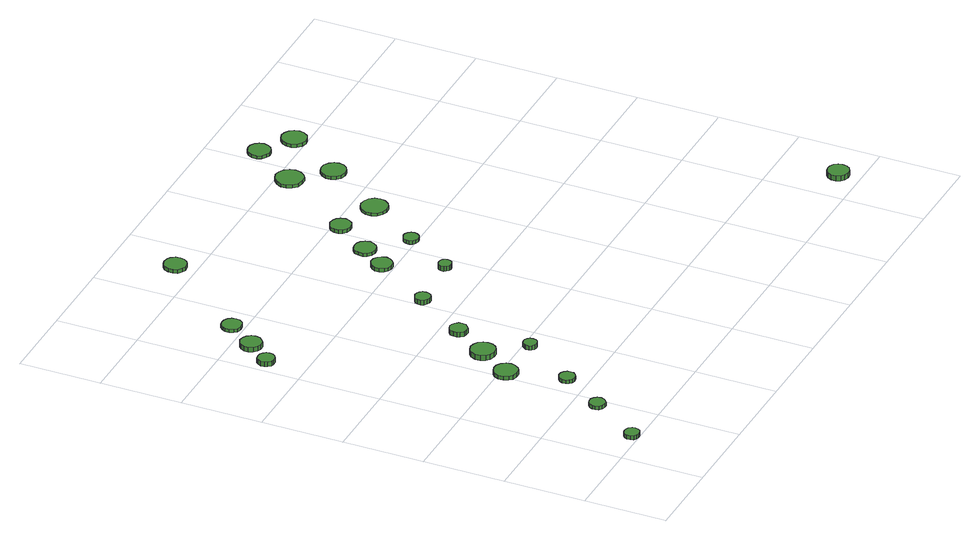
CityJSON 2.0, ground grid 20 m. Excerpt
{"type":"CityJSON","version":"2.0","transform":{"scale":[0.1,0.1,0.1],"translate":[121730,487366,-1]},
"CityObjects":{
"tree1":{"type":"SolitaryVegetationObject","attributes":{"function":"something"},"geometry":[{"type":"MultiSurface","lod":"1","boundaries":[[[0,1,2,3,4,5,6,7,8,9,10,11,12,13,14]],[[15,16,17,18,19,20,21,22,23,24,25,26,27,28,29]],[[0,29,28,1]],[[1,28,27,2]],[[2,27,26,3]],[[3,26,25,4]],[[4,25,24,5]],[[5,24,23,6]],[[6,23,22,7]],[[7,22,21,8]],[[8,21,20,9]],[[9,20,19,10]],[[10,19,18,11]],[[11,18,17,12]],[[12,17,16,13]],[[13,16,15,14]],[[14,15,29,0]]]}]},
"tree2":{"type":"SolitaryVegetationObject","attributes":{"function":"something"},"geometry":[{"type":"MultiSurface","lod":"1","boundaries":[[[30,31,32,33,34,35,36,37,38,39,40,41,42,43,44]],[[45,46,47,48,49,50,51,52,53,54,55,56,57,58,59]],[[30,59,58,31]],[[31,58,57,32]],[[32,57,56,33]],[[33,56,55,34]],[[34,55,54,35]],[[35,54,53,36]],[[36,53,52,37]],[[37,52,51,38]],[[38,51,50,39]],[[39,50,49,40]],[[40,49,48,41]],[[41,48,47,42]],[[42,47,46,43]],[[43,46,45,44]],[[44,45,59,30]]]}]},
"tree3":{"type":"SolitaryVegetationObject","attributes":{"function":"something"},"geometry":[{"type":"MultiSurface","lod":"1","boundaries":[[[60,61,62,63,64,65,66,67,68,69,70,71,72,73,74]],[[75,76,77,78,79,80,81,82,83,84,85,86,87,88,89]],[[60,89,88,61]],[[61,88,87,62]],[[62,87,86,63]],[[63,86,85,64]],[[64,85,84,65]],[[65,84,83,66]],[[66,83,82,67]],[[67,82,81,68]],[[68,81,80,69]],[[69,80,79,70]],[[70,79,78,71]],[[71,78,77,72]],[[72,77,76,73]],[[73,76,75,74]],[[74,75,89,60]]]}]},
"tree4":{"type":"SolitaryVegetationObject","attributes":{"function":"something"},"geometry":[{"type":"MultiSurface","lod":"1","boundaries":[[[90,91,92,93,94,95,96,97,98,99,100,101,102,103,104]],[[105,106,107,108,109,110,111,112,113,114,115,116,117,118,119]],[[90,119,118,91]],[[91,118,117,92]],[[92,117,116,93]],[[93,116,115,94]],[[94,115,114,95]],[[95,114,113,96]],[[96,113,112,97]],[[97,112,111,98]],[[98,111,110,99]],[[99,110,109,100]],[[100,109,108,101]],[[101,108,107,102]],[[102,107,106,103]],[[103,106,105,104]],[[104,105,119,90]]]}]},
"tree5":{"type":"SolitaryVegetationObject","attributes":{"function":"something"},"geometry":[{"type":"MultiSurface","lod":"1","boundaries":[[[120,121,122,123,124,125,126,127,128,129,130,131,132,133,134]],[[135,136,137,138,139,140,141,142,143,144,145,146,147,148,149]],[[120,149,148,121]],[[121,148,147,122]],[[122,147,146,123]],[[123,146,145,124]],[[124,145,144,125]],[[125,144,143,126]],[[126,143,142,127]],[[127,142,141,128]],[[128,141,140,129]],[[129,140,139,130]],[[130,139,138,131]],[[131,138,137,132]],[[132,137,136,133]],[[133,136,135,134]],[[134,135,149,120]]]}]},
"tree6":{"type":"SolitaryVegetationObject","attributes":{"function":"something"},"geometry":[{"type":"MultiSurface","lod":"1","boundaries":[[[150,151,152,153,154,155,156,157,158,159,160,161,162,163,164]],[[165,166,167,168,169,170,171,172,173,174,175,176,177,178,179]],[[150,179,178,151]],[[151,178,177,152]],[[152,177,176,153]],[[153,176,175,154]],[[154,175,174,155]],[[155,174,173,156]],[[156,173,172,157]],[[157,172,171,158]],[[158,171,170,159]],[[159,170,169,160]],[[160,169,168,161]],[[161,168,167,162]],[[162,167,166,163]],[[163,166,165,164]],[[164,165,179,150]]]}]},
"tree7":{"type":"SolitaryVegetationObject","attributes":{"function":"something"},"geometry":[{"type":"MultiSurface","lod":"1","boundaries":[[[180,181,182,183,184,185,186,187,188,189,190,191,192,193,194]],[[195,196,197,198,199,200,201,202,203,204,205,206,207,208,209]],[[180,209,208,181]],[[181,208,207,182]],[[182,207,206,183]],[[183,206,205,184]],[[184,205,204,185]],[[185,204,203,186]],[[186,203,202,187]],[[187,202,201,188]],[[188,201,200,189]],[[189,200,199,190]],[[190,199,198,191]],[[191,198,197,192]],[[192,197,196,193]],[[193,196,195,194]],[[194,195,209,180]]]}]},
"tree8":{"type":"SolitaryVegetationObject","attributes":{"function":"something"},"geometry":[{"type":"MultiSurface","lod":"1","boundaries":[[[210,211,212,213,214,215,216,217,218,219,220,221,222,223,224]],[[225,226,227,228,229,230,231,232,233,234,235,236,237,238,239]],[[210,239,238,211]],[[211,238,237,212]],[[212,237,236,213]],[[213,236,235,214]],[[214,235,234,215]],[[215,234,233,216]],[[216,233,232,217]],[[217,232,231,218]],[[218,231,230,219]],[[219,230,229,220]],[[220,229,228,221]],[[221,228,227,222]],[[222,227,226,223]],[[223,226,225,224]],[[224,225,239,210]]]}]},
"tree9":{"type":"SolitaryVegetationObject","attributes":{"function":"something"},"geometry":[{"type":"MultiSurface","lod":"1","boundaries":[[[240,241,242,243,244,245,246,247,248,249,250,251,252,253,254]],[[255,256,257,258,259,260,261,262,263,264,265,266,267,268,269]],[[240,269,268,241]],[[241,268,267,242]],[[242,267,266,243]],[[243,266,265,244]],[[244,265,264,245]],[[245,264,263,246]],[[246,263,262,247]],[[247,262,261,248]],[[248,261,260,249]],[[249,260,259,250]],[[250,259,258,251]],[[251,258,257,252]],[[252,257,256,253]],[[253,256,255,254]],[[254,255,269,240]]]}]},
"tree10":{"type":"SolitaryVegetationObject","attributes":{"function":"something"},"geometry":[{"type":"MultiSurface","lod":"1","boundaries":[[[270,271,272,273,274,275,276,277,278,279,280,281,282,283,284]],[[285,286,287,288,289,290,291,292,293,294,295,296,297,298,299]],[[270,299,298,271]],[[271,298,297,272]],[[272,297,296,273]],[[273,296,295,274]],[[274,295,294,275]],[[275,294,293,276]],[[276,293,292,277]],[[277,292,291,278]],[[278,291,290,279]],[[279,290,289,280]],[[280,289,288,281]],[[281,288,287,282]],[[282,287,286,283]],[[283,286,285,284]],[[284,285,299,270]]]}]},
"tree11":{"type":"SolitaryVegetationObject","attributes":{"function":"something"},"geometry":[{"type":"MultiSurface","lod":"1","boundaries":[[[300,301,302,303,304,305,306,307,308,309,310,311,312,313,314]],[[315,316,317,318,319,320,321,322,323,324,325,326,327,328,329]],[[300,329,328,301]],[[301,328,327,302]],[[302,327,326,303]],[[303,326,325,304]],[[304,325,324,305]],[[305,324,323,306]],[[306,323,322,307]],[[307,322,321,308]],[[308,321,320,309]],[[309,320,319,310]],[[310,319,318,311]],[[311,318,317,312]],[[312,317,316,313]],[[313,316,315,314]],[[314,315,329,300]]]}]},
"tree12":{"type":"SolitaryVegetationObject","attributes":{"function":"something"},"geometry":[{"type":"MultiSurface","lod":"1","boundaries":[[[330,331,332,333,334,335,336,337,338,339,340,341,342,343,344]],[[345,346,347,348,349,350,351,352,353,354,355,356,357,358,359]],[[330,359,358,331]],[[331,358,357,332]],[[332,357,356,333]],[[333,356,355,334]],[[334,355,354,335]],[[335,354,353,336]],[[336,353,352,337]],[[337,352,351,338]],[[338,351,350,339]],[[339,350,349,340]],[[340,349,348,341]],[[341,348,347,342]],[[342,347,346,343]],[[343,346,345,344]],[[344,345,359,330]]]}]},
"tree13":{"type":"SolitaryVegetationObject","attributes":{"function":"something"},"geometry":[{"type":"MultiSurface","lod":"1","boundaries":[[[360,361,362,363,364,365,366,367,368,369,370,371,372,373,374]],[[375,376,377,378,379,380,381,382,383,384,385,386,387,388,389]],[[360,389,388,361]],[[361,388,387,362]],[[362,387,386,363]],[[363,386,385,364]],[[364,385,384,365]],[[365,384,383,366]],[[366,383,382,367]],[[367,382,381,368]],[[368,381,380,369]],[[369,380,379,370]],[[370,379,378,371]],[[371,378,377,372]],[[372,377,376,373]],[[373,376,375,374]],[[374,375,389,360]]]}]},
"tree14":{"type":"SolitaryVegetationObject","attributes":{"function":"something"},"geometry":[{"type":"MultiSurface","lod":"1","boundaries":[[[390,391,392,393,394,395,396,397,398,399,400,401,402,403,404]],[[405,406,407,408,409,410,411,412,413,414,415,416,417,418,419]],[[390,419,418,391]],[[391,418,417,392]],[[392,417,416,393]],[[393,416,415,394]],[[394,415,414,395]],[[395,414,413,396]],[[396,413,412,397]],[[397,412,411,398]],[[398,411,410,399]],[[399,410,409,400]],[[400,409,408,401]],[[401,408,407,402]],[[402,407,406,403]],[[403,406,405,404]],[[404,405,419,390]]]}]},
"tree15":{"type":"SolitaryVegetationObject","attributes":{"function":"something"},"geometry":[{"type":"MultiSurface","lod":"1","boundaries":[[[420,421,422,423,424,425,426,427,428,429,430,431,432,433,434]],[[435,436,437,438,439,440,441,442,443,444,445,446,447,448,449]],[[420,449,448,421]],[[421,448,447,422]],[[422,447,446,423]],[[423,446,445,424]],[[424,445,444,425]],[[425,444,443,426]],[[426,443,442,427]],[[427,442,441,428]],[[428,441,440,429]],[[429,440,439,430]],[[430,439,438,431]],[[431,438,437,432]],[[432,437,436,433]],[[433,436,435,434]],[[434,435,449,420]]]}]},
"tree16":{"type":"SolitaryVegetationObject","attributes":{"function":"something"},"geometry":[{"type":"MultiSurface","lod":"1","boundaries":[[[450,451,452,453,454,455,456,457,458,459,460,461,462,463,464]],[[465,466,467,468,469,470,471,472,473,474,475,476,477,478,479]],[[450,479,478,451]],[[451,478,477,452]],[[452,477,476,453]],[[453,476,475,454]],[[454,475,474,455]],[[455,474,473,456]],[[456,473,472,457]],[[457,472,471,458]],[[458,471,470,459]],[[459,470,469,460]],[[460,469,468,461]],[[461,468,467,462]],[[462,467,466,463]],[[463,466,465,464]],[[464,465,479,450]]]}]},
"tree17":{"type":"SolitaryVegetationObject","attributes":{"function":"something"},"geometry":[{"type":"MultiSurface","lod":"1","boundaries":[[[480,481,482,483,484,485,486,487,488,489,490,491,492,493,494]],[[495,496,497,498,499,500,501,502,503,504,505,506,507,508,509]],[[480,509,508,481]],[[481,508,507,482]],[[482,507,506,483]],[[483,506,505,484]],[[484,505,504,485]],[[485,504,503,486]],[[486,503,502,487]],[[487,502,501,488]],[[488,501,500,489]],[[489,500,499,490]],[[490,499,498,491]],[[491,498,497,492]],[[492,497,496,493]],[[493,496,495,494]],[[494,495,509,480]]]}]},
"tree18":{"type":"SolitaryVegetationObject","attributes":{"function":"something"},"geometry":[{"type":"MultiSurface","lod":"1","boundaries":[[[510,511,512,513,514,515,516,517,518,519,520,521,522,523,524]],[[525,526,527,528,529,530,531,532,533,534,535,536,537,538,539]],[[510,539,538,511]],[[511,538,537,512]],[[512,537,536,513]],[[513,536,535,514]],[[514,535,534,515]],[[515,534,533,516]],[[516,533,532,517]],[[517,532,531,518]],[[518,531,530,519]],[[519,530,529,520]],[[520,529,528,521]],[[521,528,527,522]],[[522,527,526,523]],[[523,526,525,524]],[[524,525,539,510]]]}]},
"tree19":{"type":"SolitaryVegetationObject","attributes":{"function":"something"},"geometry":[{"type":"MultiSurface","lod":"1","boundaries":[[[540,541,542,543,544,545,546,547,548,549,550,551,552,553,554]],[[555,556,557,558,559,560,561,562,563,564,565,566,567,568,569]],[[540,569,568,541]],[[541,568,567,542]],[[542,567,566,543]],[[543,566,565,544]],[[544,565,564,545]],[[545,564,563,546]],[[546,563,562,547]],[[547,562,561,548]],[[548,561,560,549]],[[549,560,559,550]],[[550,559,558,551]],[[551,558,557,552]],[[552,557,556,553]],[[553,556,555,554]],[[554,555,569,540]]]}]},
"tree20":{"type":"SolitaryVegetationObject","attributes":{"function":"something"},"geometry":[{"type":"MultiSurface","lod":"1","boundaries":[[[570,571,572,573,574,575,576,577,578,579,580,581,582,583,584]],[[585,586,587,588,589,590,591,592,593,594,595,596,597,598,599]],[[570,599,598,571]],[[571,598,597,572]],[[572,597,596,573]],[[573,596,595,574]],[[574,595,594,575]],[[575,594,593,576]],[[576,593,592,577]],[[577,592,591,578]],[[578,591,590,579]],[[579,590,589,580]],[[580,589,588,581]],[[581,588,587,582]],[[582,587,586,583]],[[583,586,585,584]],[[584,585,599,570]]]}]},
"tree21":{"type":"SolitaryVegetationObject","attributes":{"function":"something"},"geometry":[{"type":"MultiSurface","lod":"1","boundaries":[[[600,601,602,603,604,605,606,607,608,609,610,611,612,613,614]],[[615,616,617,618,619,620,621,622,623,624,625,626,627,628,629]],[[600,629,628,601]],[[601,628,627,602]],[[602,627,626,603]],[[603,626,625,604]],[[604,625,624,605]],[[605,624,623,606]],[[606,623,622,607]],[[607,622,621,608]],[[608,621,620,609]],[[609,620,619,610]],[[610,619,618,611]],[[611,618,617,612]],[[612,617,616,613]],[[613,616,615,614]],[[614,615,629,600]]]}]},
"tree22":{"type":"SolitaryVegetationObject","attributes":{"function":"something"},"geometry":[{"type":"MultiSurface","lod":"1","boundaries":[[[630,631,632,633,634,635,636,637,638,639,640,641,642,643,644]],[[645,646,647,648,649,650,651,652,653,654,655,656,657,658,659]],[[630,659,658,631]],[[631,658,657,632]],[[632,657,656,633]],[[633,656,655,634]],[[634,655,654,635]],[[635,654,653,636]],[[636,653,652,637]],[[637,652,651,638]],[[638,651,650,639]],[[639,650,649,640]],[[640,649,648,641]],[[641,648,647,642]],[[642,647,646,643]],[[643,646,645,644]],[[644,645,659,630]]]}]},
"tree23":{"type":"SolitaryVegetationObject","attributes":{"function":"something"},"geometry":[{"type":"MultiSurface","lod":"1","boundaries":[[[660,661,662,663,664,665,666,667,668,669,670,671,672,673,674]],[[675,676,677,678,679,680,681,682,683,684,685,686,687,688,689]],[[660,689,688,661]],[[661,688,687,662]],[[662,687,686,663]],[[663,686,685,664]],[[664,685,684,665]],[[665,684,683,666]],[[666,683,682,667]],[[667,682,681,668]],[[668,681,680,669]],[[669,680,679,670]],[[670,679,678,671]],[[671,678,677,672]],[[672,677,676,673]],[[673,676,675,674]],[[674,675,689,660]]]}]}
},
"vertices":[
[115,19,16],[114,26,16],[109,33,16],[103,36,16],[95,37,16],[88,35,16],[82,30,16],[79,23,16],[79,15,16],[82,8,16],[88,3,16],[95,1,16],[103,2,16],[109,5,16],[114,12,16],[114,12,6],[109,5,6],[103,2,6],[95,1,6],[88,3,6],[82,8,6],[79,15,6],[79,23,6],[82,30,6],[88,35,6],[95,37,6],[103,36,6],[109,33,6],[114,26,6],[115,19,6],
[201,143,15],[199,151,15],[194,158,15],[187,162,15],[179,162,15],[171,160,15],[165,154,15],[162,147,15],[162,139,15],[165,132,15],[171,126,15],[179,124,15],[187,124,15],[194,129,15],[199,135,15],[199,135,6],[194,129,6],[187,124,6],[179,124,6],[171,126,6],[165,132,6],[162,139,6],[162,147,6],[165,154,6],[171,160,6],[179,162,6],[187,162,6],[194,158,6],[199,151,6],[201,143,6],
[50,894,24],[48,902,24],[43,909,24],[36,913,24],[27,914,24],[19,912,24],[13,906,24],[9,898,24],[9,890,24],[13,882,24],[19,876,24],[27,874,24],[36,875,24],[43,879,24],[48,886,24],[48,886,12],[43,879,12],[36,875,12],[27,874,12],[19,876,12],[13,882,12],[9,890,12],[9,898,12],[13,906,12],[19,912,12],[27,914,12],[36,913,12],[43,909,12],[48,902,12],[50,894,12],
[272,250,15],[271,258,15],[266,265,15],[259,269,15],[251,270,15],[244,267,15],[238,262,15],[234,254,15],[234,246,15],[238,239,15],[244,234,15],[251,231,15],[259,232,15],[266,236,15],[271,243,15],[271,243,6],[266,236,6],[259,232,6],[251,231,6],[244,234,6],[238,239,6],[234,246,6],[234,254,6],[238,262,6],[244,267,6],[251,270,6],[259,269,6],[266,265,6],[271,258,6],[272,250,6],
[245,385,17],[242,397,17],[235,407,17],[225,413,17],[213,414,17],[201,410,17],[193,402,17],[188,391,17],[188,379,17],[193,368,17],[201,360,17],[213,357,17],[225,358,17],[235,364,17],[242,374,17],[242,374,7],[235,364,7],[225,358,7],[213,357,7],[201,360,7],[193,368,7],[188,379,7],[188,391,7],[193,402,7],[201,410,7],[213,414,7],[225,413,7],[235,407,7],[242,397,7],[245,385,7],
[109,956,19],[107,966,19],[100,975,19],[91,980,19],[80,982,19],[70,978,19],[62,971,19],[58,961,19],[58,951,19],[62,941,19],[70,934,19],[80,930,19],[91,931,19],[100,937,19],[107,945,19],[107,945,7],[100,937,7],[91,931,7],[80,930,7],[70,934,7],[62,941,7],[58,951,7],[58,961,7],[62,971,7],[70,978,7],[80,982,7],[91,980,7],[100,975,7],[107,966,7],[109,956,7],
[300,467,20],[298,479,20],[291,489,20],[280,495,20],[268,497,20],[256,493,20],[247,485,20],[242,473,20],[242,461,20],[247,450,20],[256,442,20],[268,438,20],[280,439,20],[291,445,20],[298,455,20],[298,455,7],[291,445,7],[280,439,7],[268,438,7],[256,442,7],[247,450,7],[242,461,7],[242,473,7],[247,485,7],[256,493,7],[268,497,7],[280,495,7],[291,489,7],[298,479,7],[300,467,7],
[163,1029,15],[161,1039,15],[155,1047,15],[146,1052,15],[136,1053,15],[126,1050,15],[119,1043,15],[115,1034,15],[115,1024,15],[119,1015,15],[126,1008,15],[136,1005,15],[146,1006,15],[155,1011,15],[161,1019,15],[161,1019,7],[155,1011,7],[146,1006,7],[136,1005,7],[126,1008,7],[119,1015,7],[115,1024,7],[115,1034,7],[119,1043,7],[126,1050,7],[136,1053,7],[146,1052,7],[155,1047,7],[161,1039,7],[163,1029,7],
[360,383,18],[359,390,18],[355,396,18],[349,399,18],[342,400,18],[336,398,18],[331,393,18],[328,387,18],[328,380,18],[331,374,18],[336,369,18],[342,367,18],[349,368,18],[355,371,18],[359,377,18],[359,377,7],[355,371,7],[349,368,7],[342,367,7],[336,369,7],[331,374,7],[328,380,7],[328,387,7],[331,393,7],[336,398,7],[342,400,7],[349,399,7],[355,396,7],[359,390,7],[360,383,7],
[344,552,24],[343,560,24],[337,567,24],[330,572,24],[321,573,24],[313,570,24],[306,564,24],[303,556,24],[303,547,24],[306,539,24],[313,533,24],[321,531,24],[330,531,24],[337,536,24],[343,543,24],[343,543,12],[337,536,12],[330,531,12],[321,531,12],[313,533,12],[306,539,12],[303,547,12],[303,556,12],[306,564,12],[313,570,12],[321,573,12],[330,572,12],[337,567,12],[343,560,12],[344,552,12],
[429,680,25],[427,688,25],[423,694,25],[416,698,25],[408,699,25],[401,696,25],[395,691,25],[392,684,25],[392,676,25],[395,669,25],[401,664,25],[408,661,25],[416,662,25],[423,666,25],[427,672,25],[427,672,13],[423,666,13],[416,662,13],[408,661,13],[401,664,13],[395,669,13],[392,676,13],[392,684,13],[395,691,13],[401,696,13],[408,699,13],[416,698,13],[423,694,13],[427,688,13],[429,680,13],
[344,1250,16],[342,1261,16],[335,1271,16],[326,1276,16],[314,1277,16],[304,1274,16],[295,1266,16],[291,1256,16],[291,1245,16],[295,1234,16],[304,1227,16],[314,1223,16],[326,1225,16],[335,1230,16],[342,1239,16],[342,1239,7],[335,1230,7],[326,1225,7],[314,1223,7],[304,1227,7],[295,1234,7],[291,1245,7],[291,1256,7],[295,1266,7],[304,1274,7],[314,1277,7],[326,1276,7],[335,1271,7],[342,1261,7],[344,1250,7],
[539,828,16],[536,839,16],[530,847,16],[521,853,16],[510,854,16],[500,850,16],[493,843,16],[488,834,16],[488,823,16],[493,813,16],[500,806,16],[510,803,16],[521,804,16],[530,810,16],[536,818,16],[536,818,7],[530,810,7],[521,804,7],[510,803,7],[500,806,7],[493,813,7],[488,823,7],[488,834,7],[493,843,7],[500,850,7],[510,854,7],[521,853,7],[530,847,7],[536,839,7],[539,828,7],
[579,695,22],[577,701,22],[574,706,22],[568,709,22],[562,710,22],[556,708,22],[551,704,22],[548,698,22],[548,691,22],[551,686,22],[556,681,22],[562,679,22],[568,680,22],[574,683,22],[577,688,22],[577,688,9],[574,683,9],[568,680,9],[562,679,9],[556,681,9],[551,686,9],[548,691,9],[548,698,9],[551,704,9],[556,708,9],[562,710,9],[568,709,9],[574,706,9],[577,701,9],[579,695,9],
[585,890,15],[582,901,15],[576,910,15],[567,915,15],[556,916,15],[545,913,15],[537,906,15],[533,896,15],[533,885,15],[537,875,15],[545,868,15],[556,864,15],[567,866,15],[576,871,15],[582,880,15],[582,880,7],[576,871,7],[567,866,7],[556,864,7],[545,868,7],[537,875,7],[533,885,7],[533,896,7],[537,906,7],[545,913,7],[556,916,7],[567,915,7],[576,910,7],[582,901,7],[585,890,7],
[660,814,16],[658,822,16],[653,828,16],[647,832,16],[639,833,16],[632,830,16],[626,825,16],[623,818,16],[623,810,16],[626,803,16],[632,798,16],[639,796,16],[647,797,16],[653,800,16],[658,807,16],[658,807,7],[653,800,7],[647,797,7],[639,796,7],[632,798,7],[626,803,7],[623,810,7],[623,818,7],[626,825,7],[632,830,7],[639,833,7],[647,832,7],[653,828,7],[658,822,7],[660,814,7],
[649,980,16],[646,991,16],[640,999,16],[631,1004,16],[620,1006,16],[610,1002,16],[602,995,16],[598,985,16],[598,975,16],[602,965,16],[610,958,16],[620,955,16],[631,956,16],[640,961,16],[646,970,16],[646,970,7],[640,961,7],[631,956,7],[620,955,7],[610,958,7],[602,965,7],[598,975,7],[598,985,7],[602,995,7],[610,1002,7],[620,1006,7],[631,1004,7],[640,999,7],[646,991,7],[649,980,7],
[761,945,14],[758,958,14],[750,969,14],[738,975,14],[725,977,14],[712,973,14],[702,964,14],[697,952,14],[697,938,14],[702,926,14],[712,917,14],[725,913,14],[738,914,14],[750,921,14],[758,932,14],[758,932,7],[750,921,7],[738,914,7],[725,913,7],[712,917,7],[702,926,7],[697,938,7],[697,952,7],[702,964,7],[712,973,7],[725,977,7],[738,975,7],[750,969,7],[758,958,7],[761,945,7],
[791,1168,15],[788,1182,15],[780,1193,15],[768,1200,15],[754,1202,15],[740,1197,15],[730,1188,15],[724,1175,15],[724,1161,15],[730,1149,15],[740,1139,15],[754,1135,15],[768,1136,15],[780,1143,15],[788,1155,15],[788,1155,7],[780,1143,7],[768,1136,7],[754,1135,7],[740,1139,7],[730,1149,7],[724,1161,7],[724,1175,7],[730,1188,7],[740,1197,7],[754,1202,7],[768,1200,7],[780,1193,7],[788,1182,7],[791,1168,7],
[858,1091,15],[856,1103,15],[848,1113,15],[837,1120,15],[825,1121,15],[813,1117,15],[804,1109,15],[799,1097,15],[799,1085,15],[804,1074,15],[813,1065,15],[825,1061,15],[837,1063,15],[848,1069,15],[856,1079,15],[856,1079,7],[848,1069,7],[837,1063,7],[825,1061,7],[813,1065,7],[804,1074,7],[799,1085,7],[799,1097,7],[804,1109,7],[813,1117,7],[825,1121,7],[837,1120,7],[848,1113,7],[856,1103,7],[858,1091,7],
[863,1279,15],[860,1290,15],[854,1299,15],[844,1305,15],[833,1306,15],[822,1302,15],[814,1295,15],[809,1285,15],[809,1273,15],[814,1263,15],[822,1256,15],[833,1252,15],[844,1253,15],[854,1259,15],[860,1268,15],[860,1268,7],[854,1259,7],[844,1253,7],[833,1252,7],[822,1256,7],[814,1263,7],[809,1273,7],[809,1285,7],[814,1295,7],[822,1302,7],[833,1306,7],[844,1305,7],[854,1299,7],[860,1290,7],[863,1279,7],
[945,1229,15],[942,1241,15],[935,1251,15],[924,1257,15],[912,1259,15],[900,1255,15],[890,1246,15],[885,1235,15],[885,1222,15],[890,1211,15],[900,1202,15],[912,1198,15],[924,1200,15],[935,1206,15],[942,1216,15],[942,1216,7],[935,1206,7],[924,1200,7],[912,1198,7],[900,1202,7],[890,1211,7],[885,1222,7],[885,1235,7],[890,1246,7],[900,1255,7],[912,1259,7],[924,1257,7],[935,1251,7],[942,1241,7],[945,1229,7],
[1301,46,31],[1299,56,31],[1293,65,31],[1283,70,31],[1273,71,31],[1262,68,31],[1254,61,31],[1250,51,31],[1250,40,31],[1254,30,31],[1262,23,31],[1273,20,31],[1283,21,31],[1293,26,31],[1299,35,31],[1299,35,18],[1293,26,18],[1283,21,18],[1273,20,18],[1262,23,18],[1254,30,18],[1250,40,18],[1250,51,18],[1254,61,18],[1262,68,18],[1273,71,18],[1283,70,18],[1293,65,18],[1299,56,18],[1301,46,18]
]}
